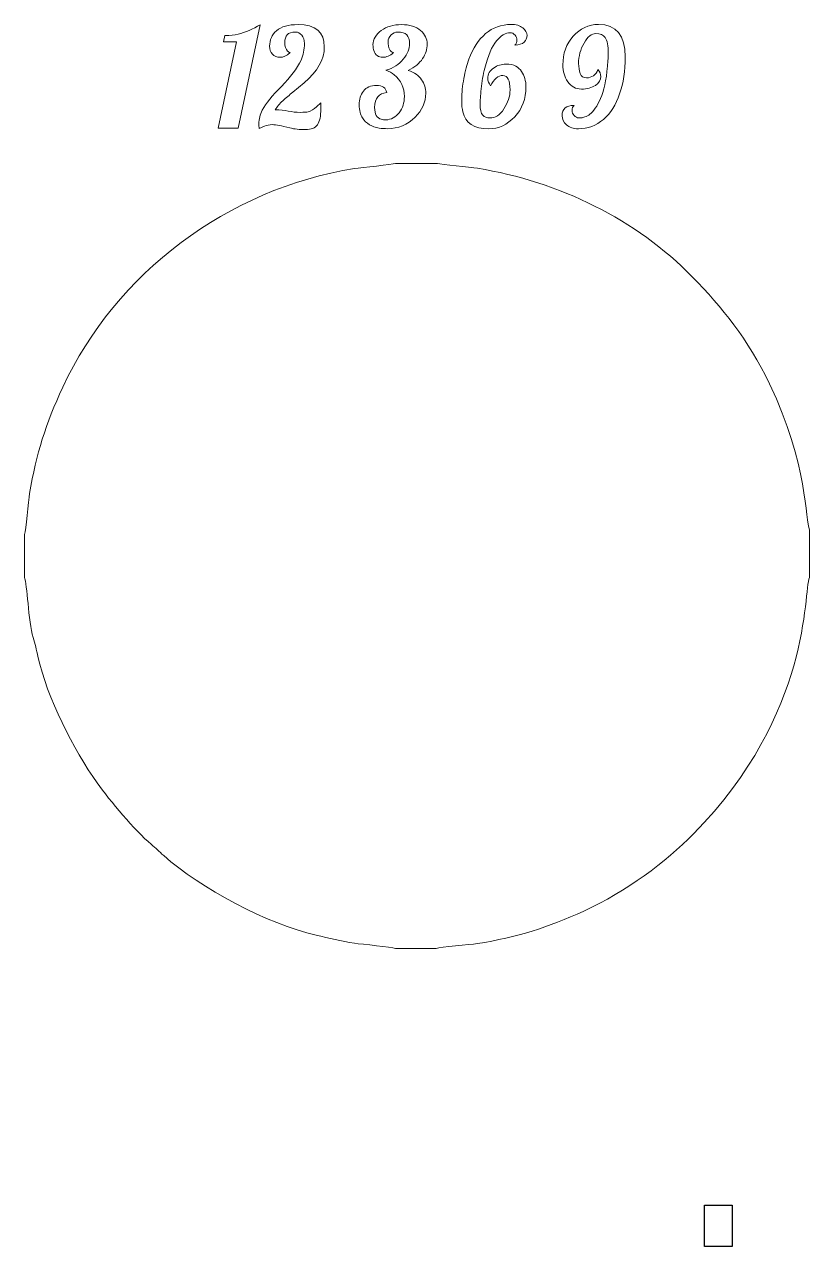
# Model space of a CAD drawing. Header units: centimetres. Extents: x 13 to 117, y -22 to 26.
# Drawn here: x 107.63 to 116.62, y 2.42 to 16.37 of the extents above; entities that cross this region are included whole.
import ezdxf

# ---------------------------------------------------------------- set-up
doc = ezdxf.new("R2010")
doc.units = ezdxf.units.CM
doc.header["$MEASUREMENT"] = 0
doc.header["$XCLIPFRAME"] = 0
doc.layers.add('001', color=7, linetype='Continuous')
picture_1 = doc.add_image_def('image1.jpg', size_in_pixel=(1625, 2438))

msp = doc.modelspace()

# ---------------------------------------------------------------- linework, layer by layer
at = {"layer": '001', "lineweight": 9}
for points, knots in [([(109.83624, 15.18351), (109.83624, 15.18351), (110.04407, 16.16726), (110.04407, 16.16726), (110.04407, 16.16726), (110.04407, 16.16726), (109.89483, 16.16726), (109.89483, 16.16726), (109.89483, 16.16726), (109.89483, 16.16726), (109.91322, 16.23978), (109.91322, 16.23978), (109.91322, 16.23978), (109.97234, 16.23978), (110.022, 16.24477), (110.06247, 16.25502), (110.06247, 16.25502), (110.14786, 16.27709), (110.23168, 16.31309), (110.31419, 16.36275), (110.31419, 16.36275), (110.31419, 16.36275), (110.06326, 15.18351), (110.06326, 15.18351), (110.06326, 15.18351), (110.06326, 15.18351), (109.83624, 15.18351), (109.83624, 15.18351)], [0, 0, 0, 0, 0.125, 0.125, 0.125, 0.125, 0.25, 0.25, 0.25, 0.25, 0.375, 0.375, 0.375, 0.375, 0.5, 0.5, 0.5, 0.5, 0.625, 0.625, 0.625, 0.625, 0.75, 0.75, 0.75, 0.75, 1, 1, 1, 1]), ([(110.74693, 16.36432), (110.94663, 16.36432), (111.04647, 16.27972), (111.04647, 16.11024), (111.04647, 16.11024), (111.04647, 15.96625), (110.96949, 15.82909), (110.81551, 15.69929), (110.81551, 15.69929), (110.81551, 15.69929), (110.68913, 15.59472), (110.68913, 15.59472), (110.68913, 15.59472), (110.64761, 15.56135), (110.60873, 15.52798), (110.57247, 15.49487), (110.57247, 15.49487), (110.53647, 15.46177), (110.5073, 15.42735), (110.48523, 15.39135), (110.48523, 15.39135), (110.48523, 15.39135), (110.49285, 15.39135), (110.49285, 15.39135), (110.49285, 15.39135), (110.54015, 15.39135), (110.58744, 15.38662), (110.635, 15.37716), (110.635, 15.37716), (110.6823, 15.3677), (110.72749, 15.36297), (110.77032, 15.36297), (110.77032, 15.36297), (110.81315, 15.36297), (110.84389, 15.36507), (110.86228, 15.3698), (110.86228, 15.3698), (110.89513, 15.37847), (110.92666, 15.39713), (110.95714, 15.42524), (110.95714, 15.42524), (110.95714, 15.42524), (111.00548, 15.47228), (111.00548, 15.47228), (111.00548, 15.47228), (111.00653, 15.4594), (111.00706, 15.44731), (111.00706, 15.43602), (111.00706, 15.43602), (111.00706, 15.43602), (111.00706, 15.40291), (111.00706, 15.40291), (111.00706, 15.40291), (111.00706, 15.31935), (110.99445, 15.25892), (110.96896, 15.22161), (110.96896, 15.22161), (110.94347, 15.1843), (110.89749, 15.16591), (110.83075, 15.16591), (110.83075, 15.16591), (110.76401, 15.16591), (110.70516, 15.17247), (110.65418, 15.18535), (110.65418, 15.18535), (110.60294, 15.19849), (110.56274, 15.20795), (110.53331, 15.21399), (110.53331, 15.21399), (110.50389, 15.21977), (110.47682, 15.22266), (110.45212, 15.22266), (110.45212, 15.22266), (110.41981, 15.22266), (110.39038, 15.21688), (110.36436, 15.20506), (110.36436, 15.20506), (110.36436, 15.20506), (110.30419, 15.17878), (110.30419, 15.17878), (110.30419, 15.17878), (110.30183, 15.18719), (110.30052, 15.1956), (110.30052, 15.20427), (110.30052, 15.20427), (110.30052, 15.20427), (110.30052, 15.23054), (110.30052, 15.23054), (110.30052, 15.23054), (110.30052, 15.28782), (110.31286, 15.34037), (110.33809, 15.38741), (110.33809, 15.38741), (110.3796, 15.46544), (110.45265, 15.55609), (110.5567, 15.65962), (110.5567, 15.65962), (110.66101, 15.76314), (110.73564, 15.86299), (110.78083, 15.95942), (110.78083, 15.95942), (110.80632, 16.01644), (110.81919, 16.07976), (110.81919, 16.14965), (110.81919, 16.14965), (110.81919, 16.18854), (110.80894, 16.21981), (110.78845, 16.24346), (110.78845, 16.24346), (110.76795, 16.2671), (110.74536, 16.27893), (110.72066, 16.27893), (110.72066, 16.27893), (110.67257, 16.27893), (110.63947, 16.26868), (110.62186, 16.24819), (110.62186, 16.24819), (110.604, 16.22769), (110.59532, 16.19695), (110.59532, 16.15649), (110.59532, 16.15649), (110.59532, 16.11602), (110.6061, 16.08423), (110.62764, 16.06111), (110.62764, 16.06111), (110.63526, 16.05296), (110.64446, 16.04718), (110.65523, 16.04403), (110.65523, 16.04403), (110.61529, 16.00882), (110.57719, 15.99095), (110.54093, 15.99095), (110.54093, 15.99095), (110.50467, 15.99095), (110.47603, 16.00304), (110.45449, 16.02721), (110.45449, 16.02721), (110.43294, 16.05138), (110.42217, 16.0816), (110.42217, 16.11812), (110.42217, 16.11812), (110.42217, 16.1888), (110.44871, 16.24766), (110.50205, 16.29443), (110.50205, 16.29443), (110.55539, 16.34094), (110.6371, 16.36432), (110.74693, 16.36432)], [0, 0, 0, 0, 0.02631579, 0.02631579, 0.02631579, 0.02631579, 0.05263158, 0.05263158, 0.05263158, 0.05263158, 0.07894737, 0.07894737, 0.07894737, 0.07894737, 0.10526316, 0.10526316, 0.10526316, 0.10526316, 0.13157895, 0.13157895, 0.13157895, 0.13157895, 0.15789474, 0.15789474, 0.15789474, 0.15789474, 0.18421053, 0.18421053, 0.18421053, 0.18421053, 0.21052632, 0.21052632, 0.21052632, 0.21052632, 0.23684211, 0.23684211, 0.23684211, 0.23684211, 0.26315789, 0.26315789, 0.26315789, 0.26315789, 0.28947368, 0.28947368, 0.28947368, 0.28947368, 0.31578947, 0.31578947, 0.31578947, 0.31578947, 0.34210526, 0.34210526, 0.34210526, 0.34210526, 0.36842105, 0.36842105, 0.36842105, 0.36842105, 0.39473684, 0.39473684, 0.39473684, 0.39473684, 0.42105263, 0.42105263, 0.42105263, 0.42105263, 0.44736842, 0.44736842, 0.44736842, 0.44736842, 0.47368421, 0.47368421, 0.47368421, 0.47368421, 0.5, 0.5, 0.5, 0.5, 0.52631579, 0.52631579, 0.52631579, 0.52631579, 0.55263158, 0.55263158, 0.55263158, 0.55263158, 0.57894737, 0.57894737, 0.57894737, 0.57894737, 0.60526316, 0.60526316, 0.60526316, 0.60526316, 0.63157895, 0.63157895, 0.63157895, 0.63157895, 0.65789474, 0.65789474, 0.65789474, 0.65789474, 0.68421053, 0.68421053, 0.68421053, 0.68421053, 0.71052632, 0.71052632, 0.71052632, 0.71052632, 0.73684211, 0.73684211, 0.73684211, 0.73684211, 0.76315789, 0.76315789, 0.76315789, 0.76315789, 0.78947368, 0.78947368, 0.78947368, 0.78947368, 0.81578947, 0.81578947, 0.81578947, 0.81578947, 0.84210526, 0.84210526, 0.84210526, 0.84210526, 0.86842105, 0.86842105, 0.86842105, 0.86842105, 0.89473684, 0.89473684, 0.89473684, 0.89473684, 0.92105263, 0.92105263, 0.92105263, 0.92105263, 0.94736842, 0.94736842, 0.94736842, 0.94736842, 1, 1, 1, 1]), ([(111.77456, 16.16884), (111.77456, 16.0971), (111.79453, 16.05533), (111.83473, 16.04403), (111.83473, 16.04403), (111.79505, 16.00882), (111.75512, 15.99095), (111.71465, 15.99095), (111.71465, 15.99095), (111.66315, 15.99095), (111.62821, 16.01644), (111.60981, 16.06715), (111.60981, 16.06715), (111.60429, 16.08423), (111.6014, 16.10683), (111.6014, 16.13547), (111.6014, 16.13547), (111.6014, 16.16384), (111.60981, 16.19275), (111.62689, 16.22244), (111.62689, 16.22244), (111.64371, 16.25187), (111.66683, 16.27709), (111.696, 16.29811), (111.696, 16.29811), (111.75774, 16.34225), (111.83473, 16.36432), (111.92748, 16.36432), (111.92748, 16.36432), (112.01997, 16.36432), (112.09223, 16.34199), (112.14373, 16.29732), (112.14373, 16.29732), (112.19523, 16.25265), (112.22098, 16.20115), (112.22098, 16.14256), (112.22098, 16.14256), (112.22098, 16.08423), (112.20311, 16.02852), (112.16764, 15.97571), (112.16764, 15.97571), (112.1319, 15.9229), (112.07751, 15.87797), (112.00473, 15.84092), (112.00473, 15.84092), (112.0741, 15.8178), (112.12455, 15.78285), (112.15608, 15.73582), (112.15608, 15.73582), (112.18761, 15.68878), (112.20337, 15.63729), (112.20337, 15.58079), (112.20337, 15.58079), (112.20337, 15.47963), (112.16317, 15.38819), (112.08251, 15.30674), (112.08251, 15.30674), (111.99685, 15.22003), (111.89096, 15.17668), (111.76536, 15.17668), (111.76536, 15.17668), (111.73567, 15.17668), (111.7044, 15.17878), (111.67156, 15.18351), (111.67156, 15.18351), (111.58879, 15.19691), (111.52547, 15.23527), (111.48133, 15.29912), (111.48133, 15.29912), (111.45715, 15.33486), (111.44507, 15.38452), (111.44507, 15.44758), (111.44507, 15.44758), (111.44507, 15.51064), (111.46109, 15.56345), (111.49289, 15.60602), (111.49289, 15.60602), (111.52521, 15.64832), (111.57487, 15.66934), (111.64213, 15.66934), (111.64213, 15.66934), (111.7094, 15.66934), (111.74828, 15.64228), (111.75906, 15.58841), (111.75906, 15.58841), (111.66683, 15.58237), (111.62059, 15.52561), (111.62059, 15.41841), (111.62059, 15.41841), (111.62059, 15.34037), (111.64581, 15.29544), (111.696, 15.28362), (111.696, 15.28362), (111.71045, 15.27994), (111.72989, 15.2781), (111.75406, 15.2781), (111.75406, 15.2781), (111.7785, 15.2781), (111.80425, 15.28546), (111.83158, 15.30017), (111.83158, 15.30017), (111.85864, 15.31489), (111.88176, 15.33433), (111.90094, 15.35903), (111.90094, 15.35903), (111.93983, 15.40974), (111.95927, 15.47175), (111.95927, 15.54453), (111.95927, 15.54453), (111.95927, 15.64622), (111.92091, 15.7282), (111.84393, 15.791), (111.84393, 15.791), (111.81765, 15.81254), (111.78638, 15.82962), (111.74986, 15.8425), (111.74986, 15.8425), (111.83315, 15.86667), (111.89884, 15.90871), (111.94693, 15.96914), (111.94693, 15.96914), (111.99527, 16.02931), (112.01945, 16.08948), (112.01945, 16.14965), (112.01945, 16.14965), (112.01945, 16.23584), (111.97478, 16.27893), (111.88544, 16.27893), (111.88544, 16.27893), (111.85628, 16.27893), (111.83026, 16.26763), (111.80819, 16.24556), (111.80819, 16.24556), (111.78586, 16.22322), (111.77456, 16.19748), (111.77456, 16.16884)], [0, 0, 0, 0, 0.02857143, 0.02857143, 0.02857143, 0.02857143, 0.05714286, 0.05714286, 0.05714286, 0.05714286, 0.08571429, 0.08571429, 0.08571429, 0.08571429, 0.11428571, 0.11428571, 0.11428571, 0.11428571, 0.14285714, 0.14285714, 0.14285714, 0.14285714, 0.17142857, 0.17142857, 0.17142857, 0.17142857, 0.2, 0.2, 0.2, 0.2, 0.22857143, 0.22857143, 0.22857143, 0.22857143, 0.25714286, 0.25714286, 0.25714286, 0.25714286, 0.28571429, 0.28571429, 0.28571429, 0.28571429, 0.31428571, 0.31428571, 0.31428571, 0.31428571, 0.34285714, 0.34285714, 0.34285714, 0.34285714, 0.37142857, 0.37142857, 0.37142857, 0.37142857, 0.4, 0.4, 0.4, 0.4, 0.42857143, 0.42857143, 0.42857143, 0.42857143, 0.45714286, 0.45714286, 0.45714286, 0.45714286, 0.48571429, 0.48571429, 0.48571429, 0.48571429, 0.51428571, 0.51428571, 0.51428571, 0.51428571, 0.54285714, 0.54285714, 0.54285714, 0.54285714, 0.57142857, 0.57142857, 0.57142857, 0.57142857, 0.6, 0.6, 0.6, 0.6, 0.62857143, 0.62857143, 0.62857143, 0.62857143, 0.65714286, 0.65714286, 0.65714286, 0.65714286, 0.68571429, 0.68571429, 0.68571429, 0.68571429, 0.71428571, 0.71428571, 0.71428571, 0.71428571, 0.74285714, 0.74285714, 0.74285714, 0.74285714, 0.77142857, 0.77142857, 0.77142857, 0.77142857, 0.8, 0.8, 0.8, 0.8, 0.82857143, 0.82857143, 0.82857143, 0.82857143, 0.85714286, 0.85714286, 0.85714286, 0.85714286, 0.88571429, 0.88571429, 0.88571429, 0.88571429, 0.91428571, 0.91428571, 0.91428571, 0.91428571, 0.94285714, 0.94285714, 0.94285714, 0.94285714, 1, 1, 1, 1]), ([(112.94328, 15.66461), (112.92226, 15.69483), (112.91149, 15.72347), (112.91149, 15.75001), (112.91149, 15.75001), (112.91149, 15.7994), (112.9333, 15.83882), (112.97717, 15.86851), (112.97717, 15.86851), (113.02079, 15.89846), (113.06704, 15.91318), (113.11643, 15.91318), (113.11643, 15.91318), (113.16557, 15.91318), (113.20367, 15.90556), (113.23073, 15.88979), (113.23073, 15.88979), (113.25753, 15.87403), (113.2796, 15.85406), (113.29642, 15.82936), (113.29642, 15.82936), (113.32979, 15.78206), (113.34661, 15.72399), (113.34661, 15.65463), (113.34661, 15.65463), (113.34661, 15.51852), (113.3043, 15.40475), (113.21943, 15.31331), (113.21943, 15.31331), (113.13483, 15.22161), (113.03524, 15.17589), (112.92095, 15.17589), (112.92095, 15.17589), (112.75357, 15.17589), (112.65556, 15.24), (112.62692, 15.36823), (112.62692, 15.36823), (112.61799, 15.4058), (112.61379, 15.44548), (112.61379, 15.48752), (112.61379, 15.48752), (112.61379, 15.48752), (112.61379, 15.51616), (112.61379, 15.51616), (112.61379, 15.51616), (112.61379, 15.58631), (112.62193, 15.66435), (112.63822, 15.75001), (112.63822, 15.75001), (112.65478, 15.83566), (112.67396, 15.90923), (112.69603, 15.97019), (112.69603, 15.97019), (112.74227, 16.09448), (112.80586, 16.19143), (112.88705, 16.26132), (112.88705, 16.26132), (112.96798, 16.33095), (113.0652, 16.3659), (113.17792, 16.3659), (113.17792, 16.3659), (113.23336, 16.3659), (113.2775, 16.35276), (113.31008, 16.32675), (113.31008, 16.32675), (113.34266, 16.30047), (113.35896, 16.2721), (113.35896, 16.24162), (113.35896, 16.24162), (113.35896, 16.21114), (113.34766, 16.18539), (113.32506, 16.16411), (113.32506, 16.16411), (113.30246, 16.14309), (113.26699, 16.13152), (113.21865, 16.12968), (113.21865, 16.12968), (113.23572, 16.14545), (113.24413, 16.16411), (113.24413, 16.18539), (113.24413, 16.18539), (113.24413, 16.20667), (113.23678, 16.22638), (113.2218, 16.24425), (113.2218, 16.24425), (113.20708, 16.26211), (113.18817, 16.27131), (113.16557, 16.27131), (113.16557, 16.27131), (113.11433, 16.27131), (113.06257, 16.24004), (113.01028, 16.17777), (113.01028, 16.17777), (112.95773, 16.11523), (112.91359, 16.01223), (112.87785, 15.86851), (112.87785, 15.86851), (112.85815, 15.79205), (112.84422, 15.71296), (112.83581, 15.63124), (112.83581, 15.63124), (112.82741, 15.54926), (112.8232, 15.49251), (112.8232, 15.46071), (112.8232, 15.46071), (112.8232, 15.39608), (112.83345, 15.35299), (112.85394, 15.33144), (112.85394, 15.33144), (112.87444, 15.30989), (112.90176, 15.29912), (112.93619, 15.29912), (112.93619, 15.29912), (112.99688, 15.29912), (113.04969, 15.33328), (113.09489, 15.40212), (113.09489, 15.40212), (113.14192, 15.47201), (113.16557, 15.54427), (113.16557, 15.61916), (113.16557, 15.61916), (113.16557, 15.72899), (113.13824, 15.7839), (113.08333, 15.7839), (113.08333, 15.7839), (113.02841, 15.7839), (112.98164, 15.74423), (112.94328, 15.66461)], [0, 0, 0, 0, 0.03030303, 0.03030303, 0.03030303, 0.03030303, 0.06060606, 0.06060606, 0.06060606, 0.06060606, 0.09090909, 0.09090909, 0.09090909, 0.09090909, 0.12121212, 0.12121212, 0.12121212, 0.12121212, 0.15151515, 0.15151515, 0.15151515, 0.15151515, 0.18181818, 0.18181818, 0.18181818, 0.18181818, 0.21212121, 0.21212121, 0.21212121, 0.21212121, 0.24242424, 0.24242424, 0.24242424, 0.24242424, 0.27272727, 0.27272727, 0.27272727, 0.27272727, 0.3030303, 0.3030303, 0.3030303, 0.3030303, 0.33333333, 0.33333333, 0.33333333, 0.33333333, 0.36363636, 0.36363636, 0.36363636, 0.36363636, 0.39393939, 0.39393939, 0.39393939, 0.39393939, 0.42424242, 0.42424242, 0.42424242, 0.42424242, 0.45454545, 0.45454545, 0.45454545, 0.45454545, 0.48484848, 0.48484848, 0.48484848, 0.48484848, 0.51515152, 0.51515152, 0.51515152, 0.51515152, 0.54545455, 0.54545455, 0.54545455, 0.54545455, 0.57575758, 0.57575758, 0.57575758, 0.57575758, 0.60606061, 0.60606061, 0.60606061, 0.60606061, 0.63636364, 0.63636364, 0.63636364, 0.63636364, 0.66666667, 0.66666667, 0.66666667, 0.66666667, 0.6969697, 0.6969697, 0.6969697, 0.6969697, 0.72727273, 0.72727273, 0.72727273, 0.72727273, 0.75757576, 0.75757576, 0.75757576, 0.75757576, 0.78787879, 0.78787879, 0.78787879, 0.78787879, 0.81818182, 0.81818182, 0.81818182, 0.81818182, 0.84848485, 0.84848485, 0.84848485, 0.84848485, 0.87878788, 0.87878788, 0.87878788, 0.87878788, 0.90909091, 0.90909091, 0.90909091, 0.90909091, 0.93939394, 0.93939394, 0.93939394, 0.93939394, 1, 1, 1, 1]), ([(114.16797, 15.85169), (114.19004, 15.82542), (114.20081, 15.7994), (114.20081, 15.77313), (114.20081, 15.77313), (114.20081, 15.73319), (114.18006, 15.69903), (114.13854, 15.67092), (114.13854, 15.67092), (114.09703, 15.64254), (114.04369, 15.62835), (113.97853, 15.62835), (113.97853, 15.62835), (113.91336, 15.62835), (113.86186, 15.6562), (113.82403, 15.71191), (113.82403, 15.71191), (113.78645, 15.76761), (113.76753, 15.83172), (113.76753, 15.90398), (113.76753, 15.90398), (113.76753, 16.03431), (113.80695, 16.14387), (113.88577, 16.23268), (113.88577, 16.23268), (113.9646, 16.32149), (114.06103, 16.3659), (114.17559, 16.3659), (114.17559, 16.3659), (114.37817, 16.3659), (114.4796, 16.24241), (114.4796, 15.99568), (114.4796, 15.99568), (114.4796, 15.83645), (114.45831, 15.69562), (114.41575, 15.57265), (114.41575, 15.57265), (114.37318, 15.44968), (114.31117, 15.35299), (114.22972, 15.28204), (114.22972, 15.28204), (114.14853, 15.21136), (114.05367, 15.17589), (113.94542, 15.17589), (113.94542, 15.17589), (113.8884, 15.17589), (113.84321, 15.19113), (113.80957, 15.22161), (113.80957, 15.22161), (113.77594, 15.25209), (113.75913, 15.28677), (113.75913, 15.32513), (113.75913, 15.32513), (113.75913, 15.40317), (113.80458, 15.44206), (113.89523, 15.44206), (113.89523, 15.44206), (113.88052, 15.42735), (113.8729, 15.40869), (113.8729, 15.38662), (113.8729, 15.38662), (113.8729, 15.36455), (113.88104, 15.34484), (113.89733, 15.32697), (113.89733, 15.32697), (113.91336, 15.30937), (113.92992, 15.30044), (113.94699, 15.30044), (113.94699, 15.30044), (113.96381, 15.30044), (113.97695, 15.30096), (113.98667, 15.30201), (113.98667, 15.30201), (113.99613, 15.30306), (114.01137, 15.30806), (114.03239, 15.31673), (114.03239, 15.31673), (114.05341, 15.3254), (114.07233, 15.33748), (114.08941, 15.35299), (114.08941, 15.35299), (114.1346, 15.39292), (114.1748, 15.45993), (114.21054, 15.55373), (114.21054, 15.55373), (114.24627, 15.6478), (114.27018, 15.78022), (114.28253, 15.95101), (114.28253, 15.95101), (114.28463, 15.99095), (114.28568, 16.01854), (114.28568, 16.03325), (114.28568, 16.03325), (114.28568, 16.12364), (114.27439, 16.18434), (114.25179, 16.21534), (114.25179, 16.21534), (114.22919, 16.24635), (114.19346, 16.26185), (114.14485, 16.26185), (114.14485, 16.26185), (114.09598, 16.26185), (114.05078, 16.22559), (114.00927, 16.15307), (114.00927, 16.15307), (113.96775, 16.08055), (113.94699, 16.00251), (113.94699, 15.91948), (113.94699, 15.91948), (113.94699, 15.87639), (113.95356, 15.83855), (113.96644, 15.80597), (113.96644, 15.80597), (113.97958, 15.77339), (114.0027, 15.7571), (114.03554, 15.7571), (114.03554, 15.7571), (114.09965, 15.7571), (114.1438, 15.78863), (114.16797, 15.85169)], [0, 0, 0, 0, 0.03225806, 0.03225806, 0.03225806, 0.03225806, 0.06451613, 0.06451613, 0.06451613, 0.06451613, 0.09677419, 0.09677419, 0.09677419, 0.09677419, 0.12903226, 0.12903226, 0.12903226, 0.12903226, 0.16129032, 0.16129032, 0.16129032, 0.16129032, 0.19354839, 0.19354839, 0.19354839, 0.19354839, 0.22580645, 0.22580645, 0.22580645, 0.22580645, 0.25806452, 0.25806452, 0.25806452, 0.25806452, 0.29032258, 0.29032258, 0.29032258, 0.29032258, 0.32258065, 0.32258065, 0.32258065, 0.32258065, 0.35483871, 0.35483871, 0.35483871, 0.35483871, 0.38709677, 0.38709677, 0.38709677, 0.38709677, 0.41935484, 0.41935484, 0.41935484, 0.41935484, 0.4516129, 0.4516129, 0.4516129, 0.4516129, 0.48387097, 0.48387097, 0.48387097, 0.48387097, 0.51612903, 0.51612903, 0.51612903, 0.51612903, 0.5483871, 0.5483871, 0.5483871, 0.5483871, 0.58064516, 0.58064516, 0.58064516, 0.58064516, 0.61290323, 0.61290323, 0.61290323, 0.61290323, 0.64516129, 0.64516129, 0.64516129, 0.64516129, 0.67741935, 0.67741935, 0.67741935, 0.67741935, 0.70967742, 0.70967742, 0.70967742, 0.70967742, 0.74193548, 0.74193548, 0.74193548, 0.74193548, 0.77419355, 0.77419355, 0.77419355, 0.77419355, 0.80645161, 0.80645161, 0.80645161, 0.80645161, 0.83870968, 0.83870968, 0.83870968, 0.83870968, 0.87096774, 0.87096774, 0.87096774, 0.87096774, 0.90322581, 0.90322581, 0.90322581, 0.90322581, 0.93548387, 0.93548387, 0.93548387, 0.93548387, 1, 1, 1, 1])]:
    msp.add_open_spline(points, degree=3, knots=knots, dxfattribs=at)
at = {"layer": '001', "color": 30, "lineweight": 9}
msp.add_open_spline([(107.62541, 10.54926), (107.62541, 10.54926), (107.62541, 10.05786), (107.62541, 10.05786), (107.62541, 10.05786), (107.65732, 9.98612), (107.6688, 9.56039), (107.72544, 9.37288), (107.72544, 9.37288), (107.74769, 9.29916), (107.76254, 9.23069), (107.77916, 9.15517), (107.77916, 9.15517), (107.88131, 8.69048), (108.18615, 8.08917), (108.45524, 7.71396), (108.45524, 7.71396), (108.60025, 7.51175), (108.8823, 7.17165), (109.07154, 7.01436), (109.07154, 7.01436), (109.12676, 6.96847), (109.15959, 6.93252), (109.21416, 6.88455), (109.21416, 6.88455), (109.63565, 6.51398), (110.39423, 6.10334), (110.95384, 5.97676), (110.95384, 5.97676), (111.09895, 5.94396), (111.23921, 5.90758), (111.39143, 5.88468), (111.39143, 5.88468), (111.47098, 5.8727), (111.8203, 5.84128), (111.85732, 5.82534), (111.85732, 5.82534), (111.85732, 5.82534), (112.32319, 5.82534), (112.32319, 5.82534), (112.32319, 5.82534), (112.36651, 5.84156), (112.70912, 5.86719), (112.79222, 5.88072), (112.79222, 5.88072), (113.24644, 5.95473), (113.59692, 6.06244), (114.00777, 6.25237), (114.00777, 6.25237), (114.49538, 6.47777), (114.93602, 6.80569), (115.25812, 7.13388), (115.25812, 7.13388), (116.61631, 8.51772), (116.5086, 9.88767), (116.5809, 10.05697), (116.5809, 10.05697), (116.5809, 10.05697), (116.5809, 10.59952), (116.5809, 10.59952), (116.5809, 10.59952), (116.52786, 10.70464), (116.57132, 11.34286), (116.12528, 12.265), (116.12528, 12.265), (115.8748, 12.78283), (115.58845, 13.13378), (115.24417, 13.48691), (115.24417, 13.48691), (114.60857, 14.1388), (113.72729, 14.5748), (112.79229, 14.72551), (112.79229, 14.72551), (112.71179, 14.73849), (112.37833, 14.76364), (112.33641, 14.78083), (112.33641, 14.78083), (112.33641, 14.78083), (111.85698, 14.78083), (111.85698, 14.78083), (111.85698, 14.78083), (111.8275, 14.76808), (111.46722, 14.73358), (111.39136, 14.72157), (111.39136, 14.72157), (109.94478, 14.49233), (108.66863, 13.52952), (108.06235, 12.2271), (108.06235, 12.2271), (107.86712, 11.80774), (107.76158, 11.47595), (107.68487, 11.0153), (107.68487, 11.0153), (107.67108, 10.9325), (107.64232, 10.58832), (107.62541, 10.54926)], degree=3, knots=[0, 0, 0, 0, 0.04, 0.04, 0.04, 0.04, 0.08, 0.08, 0.08, 0.08, 0.12, 0.12, 0.12, 0.12, 0.16, 0.16, 0.16, 0.16, 0.2, 0.2, 0.2, 0.2, 0.24, 0.24, 0.24, 0.24, 0.28, 0.28, 0.28, 0.28, 0.32, 0.32, 0.32, 0.32, 0.36, 0.36, 0.36, 0.36, 0.4, 0.4, 0.4, 0.4, 0.44, 0.44, 0.44, 0.44, 0.48, 0.48, 0.48, 0.48, 0.52, 0.52, 0.52, 0.52, 0.56, 0.56, 0.56, 0.56, 0.6, 0.6, 0.6, 0.6, 0.64, 0.64, 0.64, 0.64, 0.68, 0.68, 0.68, 0.68, 0.72, 0.72, 0.72, 0.72, 0.76, 0.76, 0.76, 0.76, 0.8, 0.8, 0.8, 0.8, 0.84, 0.84, 0.84, 0.84, 0.88, 0.88, 0.88, 0.88, 0.92, 0.92, 0.92, 0.92, 1, 1, 1, 1], dxfattribs=at)

# ---------------------------------------------------------------- pictures from other files: only their frames are drawn
at = {"layer": '001', "color": 250}
image = msp.add_image(picture_1, insert=(113.79648, -31.39526), size_in_units=(22.56946, 33.86113), dxfattribs=at)
image.set_boundary_path([(113.7965, -31.3953), (136.3743, 2.4714)])
image.dxf.flags = 3

doc.saveas('drawing.dxf')
